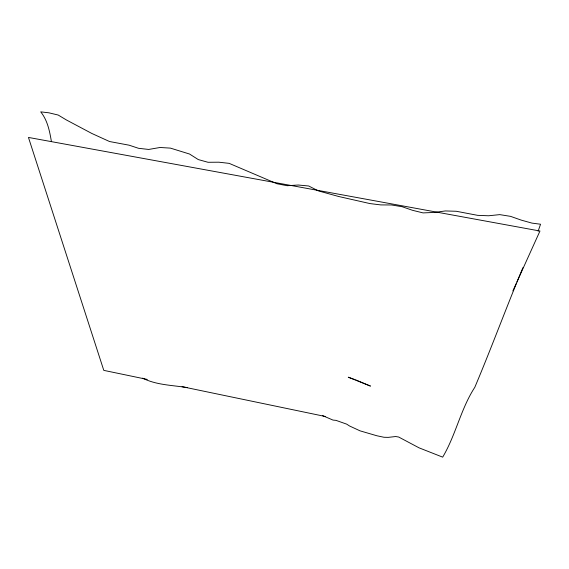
<?xml version="1.0" encoding="UTF-8"?>
<svg xmlns="http://www.w3.org/2000/svg" width="569" height="569" viewBox="0 0 569 569"><rect width="100%" height="100%" fill="white"/><g stroke="black" fill="none" stroke-linecap="round" stroke-linejoin="round"><path stroke-width="0.85" d="M538.11 231.277L540.55 224.229L531.972 223.112L521.24 220.118L510.521 216.348L499.731 214.627L488.607 215.772L477.668 215.345L456.267 211.27L445.342 210.95L434.232 212.45L423.051 212.898L412.518 210.302L402.198 206.732L391.572 204.975L380.739 204.911L369.957 203.581L338.733 196.511L318.313 190.871L308.697 185.992L298.22 185.017L287.189 185.714L276.897 183.73L229.186 163.367L218.866 162.201L208.041 162.286L198.275 159.576L189.541 154.028L170.43 148.118L160.06 147.485L148.694 149.441L138.516 148.296L129.142 145.195L109.554 141.532L91.865 133.48L66.431 119.981L58.187 115.038L48.842 112.804L40.705 111.858C47.533 120.308 49.659 131.176 51.423 141.645M522.904 267.672C506.346 307.338 491.531 347.695 474.802 387.304C460.755 408.862 455.854 434.958 442.682 457.142L419.054 447.839L398.677 437.028L395.661 436.53L388.193 437.376L383.975 437.269L376.898 435.769L360.056 430.847L349.466 425.946L346.734 424.161L336.009 420.37L332.993 420.078L322.474 415.576M512.875 290.887L516.175 283.604M516.908 281.989L539.967 231.021L28.45 137.435L103.786 370.369L147.279 379.431M187.151 387.589C172.051 385.113 156.575 385.149 142.584 378.15M182.073 386.671L325.61 416.551M354.949 379.615L348.271 377.204L370.476 386.088L355.789 379.914"/></g></svg>
